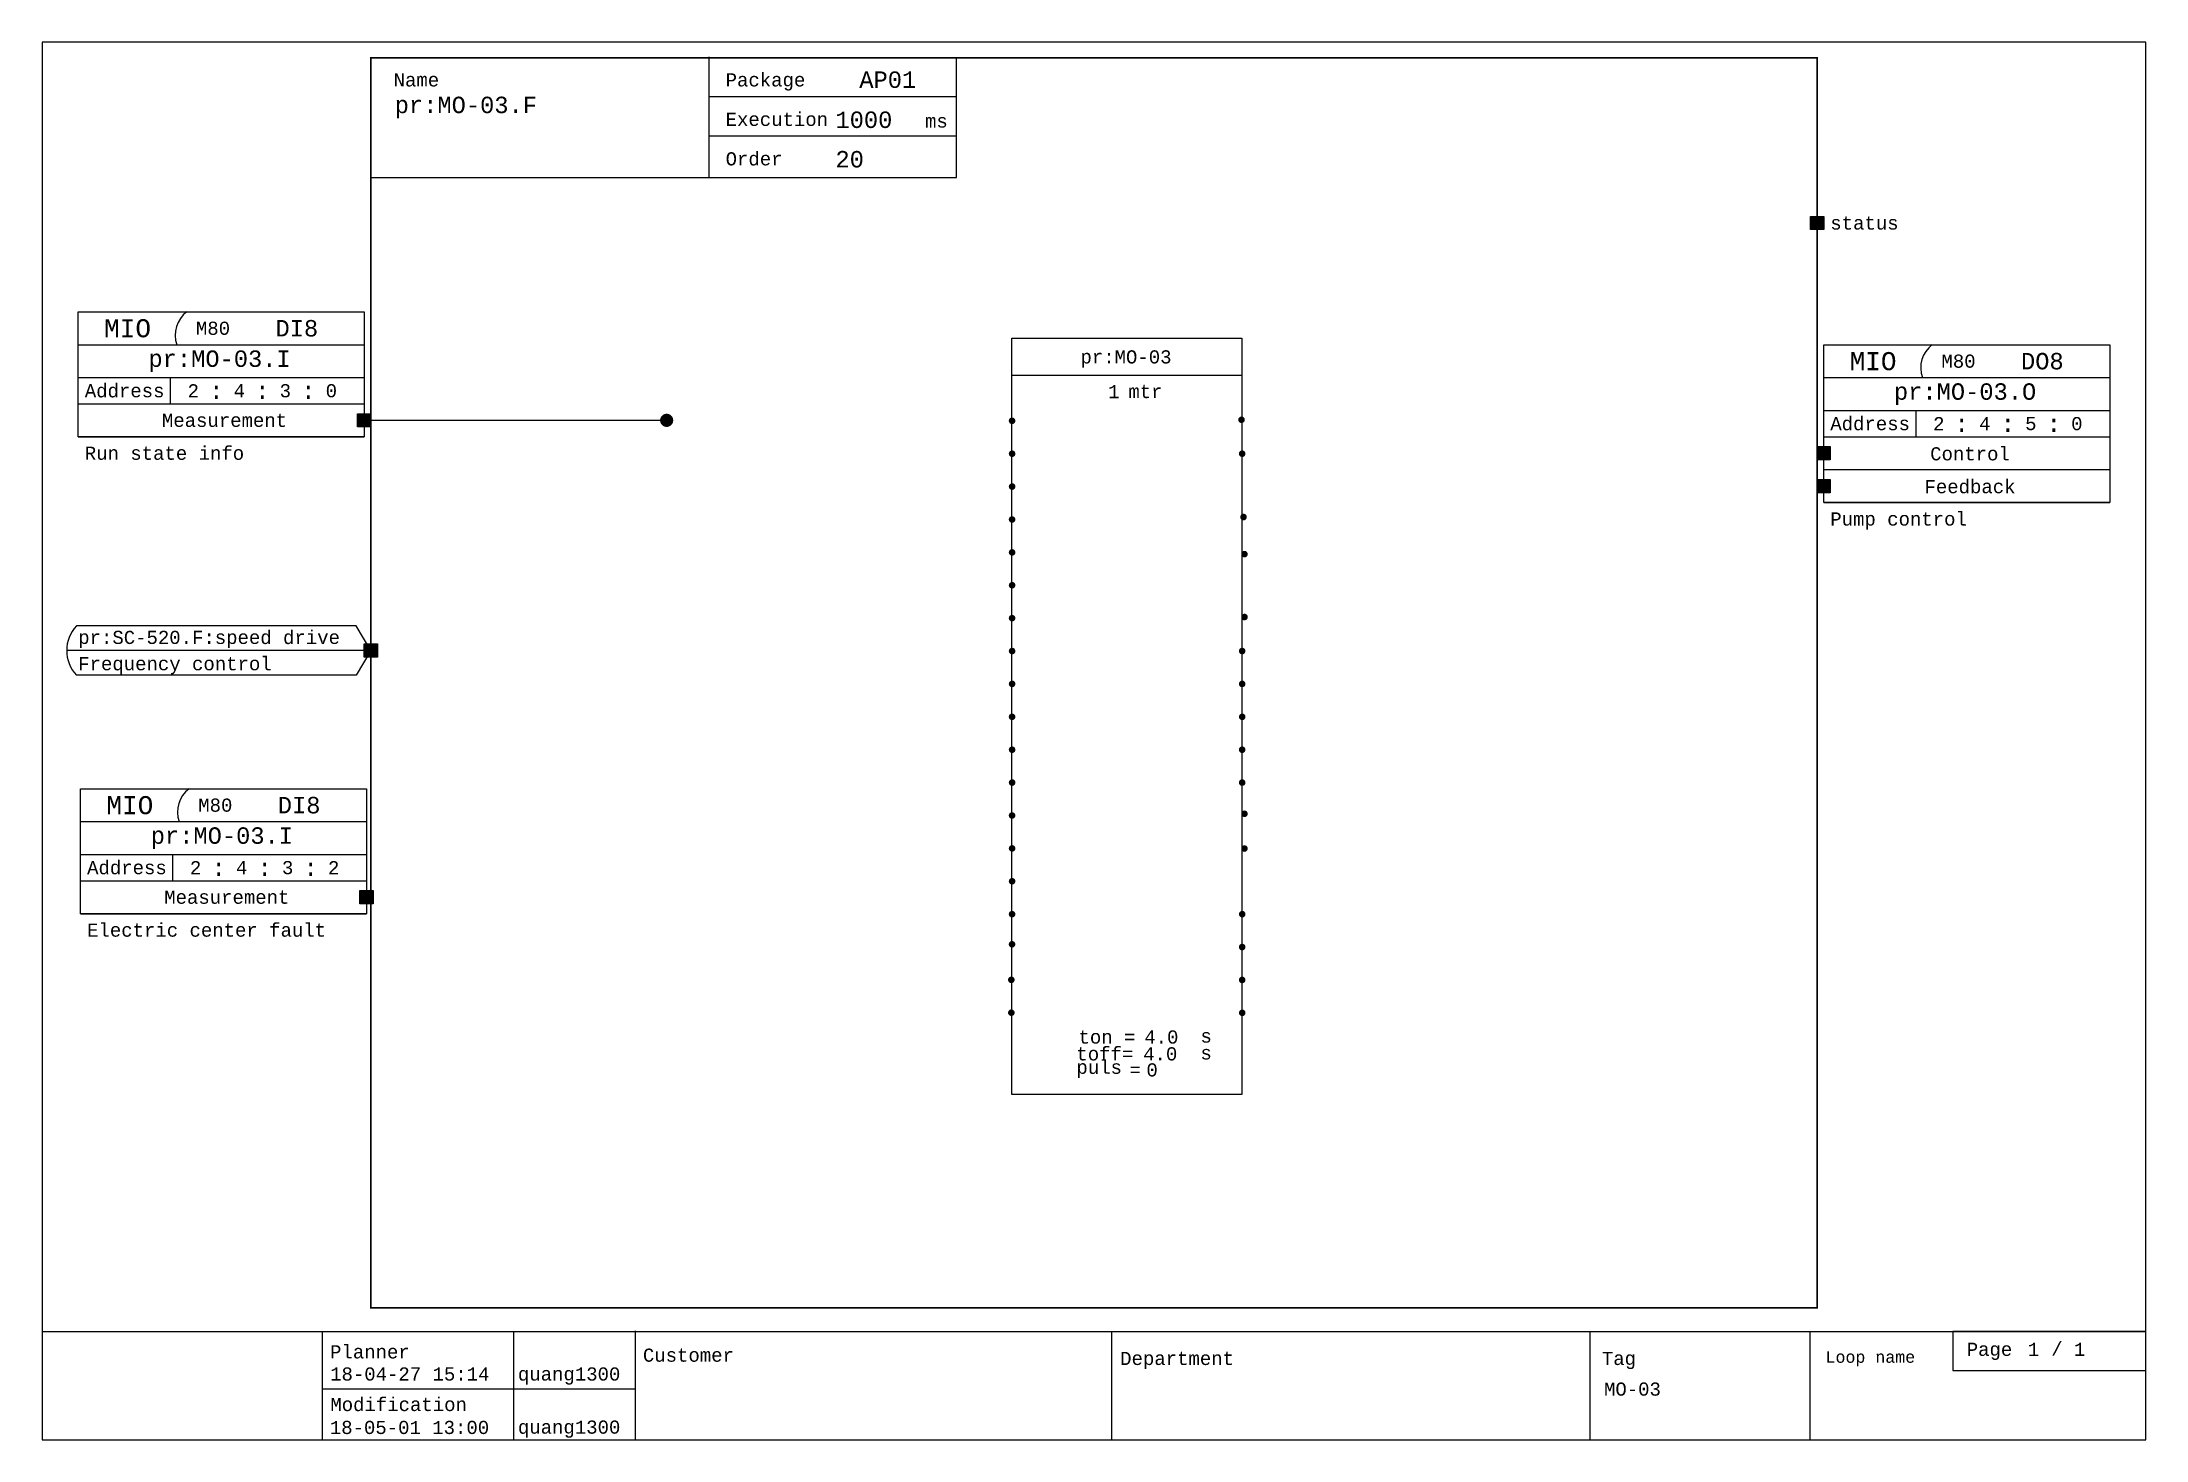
# Model space of a CAD drawing. Extents: x 0 to 640, y 0 to 425.
import ezdxf
from ezdxf.enums import TextEntityAlignment as Align

# ---------------------------------------------------------------- set-up
doc = ezdxf.new("R2010")
doc.units = 0
doc.header["$LTSCALE"] = 15
doc.header["$MEASUREMENT"] = 0
doc.layers.get('0').update_dxf_attribs({"linetype": 'CONTINUOUS'})
doc.layers.add('1', color=7, linetype='CONTINUOUS')
doc.styles.add('MONOTXT', font='Monotxt.shx')
doc.styles.get("Standard").update_dxf_attribs({"font": 'Monotxt.shx'})
doc.styles.add('TXT', font='Monotxt.shx')

# ---------------------------------------------------------------- blocks, each defined once
blk = doc.blocks.new('-SADMIN')
blk.add_lwpolyline([(1.28, 33), (1.28, 21.12), (60.01, 21.12), (60.01, 33), (1.28, 33)])
at = {"color": 7, "style": 'TXT'}
blk.add_text('Page', height=4, dxfattribs=at).set_placement((5.5, 25.54))
blk.add_text('/', height=4).set_placement((31.25, 25.72))
at = {"color": 7}
for tag, p in [('$PAGE_NO', (24.05, 25.52)), ('$PAGE_TOTAL', (38.1, 25.54))]:
    blk.add_attdef(tag, p, '', height=4, dxfattribs=at)
at = {"color": 7, "style": 'TXT', "flags": 1}
blk.add_attdef('$PAGE_CURR', (21.19, 20.01), '', height=4, dxfattribs=at)
at = {"color": 7, "flags": 1}
blk.add_attdef('$PAGE_SIZE', (21.19, 14.96), '', height=4, dxfattribs=at)
blk = doc.blocks.new('-ADMIN')
blk.add_line((85.24, 15.56), (180.37, 15.56))
at = {"color": 7}
blk.add_lwpolyline([(0, 0), (640, 0), (640, 425), (0, 425)], close=True, dxfattribs=at)
for points in [[(0, 33), (640, 33)], [(85.16, 32.99), (85.16, 0.02)], [(143.42, 33), (143.42, 0.02)], [(180.43, 33.2), (180.43, 0.02)], [(325.3, 32.67), (325.3, 0.14)], [(470.8, 32.67), (470.8, 0.14)], [(537.79, 32.67), (537.79, 0.14)]]:
    blk.add_lwpolyline(points, dxfattribs=at)
for s, height, p in [('Planner', 4, (87.62, 24.77)), ('Customer', 4, (182.78, 23.77)), ('Department', 4, (327.97, 22.77)), ('Tag', 4, (474.51, 22.77)), ('Loop name', 3.5, (542.55, 23.45)), ('Modification', 4, (87.7, 8.77))]:
    blk.add_text(s, height=height).set_placement(p)
at = {"color": 7, "style": 'MONOTXT'}
for tag, p, height in [('$PROCESSAREA1', (368, 23), 5), ('$CREATED', (87.63, 18.04), 4), ('$CREATOR', (144.76, 18.04), 4), ('$PROCESSAREA2', (368, 16), 5), ('$PROCESSAREA3', (368, 9), 5), ('$NAME', (475.15, 13.45), 4), ('$DESCRIPTION1', (543.15, 13.86), 4), ('$PROCESSAREA4', (368, 2), 5), ('$DESCRIPTION2', (543.24, 4.73), 4), ('$MODIFIED', (87.54, 1.79), 4), ('$MODIFIER', (144.76, 1.89), 4)]:
    blk.add_attdef(tag, p, '', height=height, dxfattribs=at)
at = {"color": 7, "style": 'MONOTXT', "flags": 1}
blk.add_attdef('$STATUS', (605, 5), '', height=4, dxfattribs=at)
blk = doc.blocks.new('-FADMIN')
for p, q in [((202.95, 408.51), (277.95, 408.51)), ((202.95, 396.51), (277.95, 396.51))]:
    blk.add_line(p, q)
at = {"const_width": 0.5}
blk.add_lwpolyline([(539.98, 420.17), (539.98, 40.17), (99.98, 40.17), (99.98, 420.17), (539.98, 420.17)], dxfattribs=at)
for points in [[(99.92, 383.79), (278.21, 383.79), (278.21, 420.22)], [(202.95, 383.77), (202.95, 420.51)]]:
    blk.add_lwpolyline(points)
for s, p in [('Name', (106.95, 411.51)), ('Package', (207.95, 411.51)), ('Execution', (207.95, 399.51)), ('ms', (268.6, 399.01)), ('Order', (207.95, 387.51))]:
    blk.add_text(s, height=4).set_placement(p)
for tag, p in [('$DESTINATION', (248.61, 411.08)), ('$NAME', (107.28, 403.4)), ('$EXECUTION', (241.35, 398.89)), ('$ORDINAL', (241.35, 386.89))]:
    blk.add_attdef(tag, p, '', height=5)
blk = doc.blocks.new('MTR')
blk.add_line((0.24, 13.71), (70.18, 13.71))
at = {"color": 7}
blk.add_lwpolyline([(0, 25), (70, 25), (70, -205), (0, -205)], close=True, dxfattribs=at)
at = {"const_width": 1}
for points in [[(-0.41, -0.15, 1), (0.59, -0.15, 1)], [(-0.41, -10.15, 1), (0.59, -10.15, 1)], [(69.59, -10.15, 1), (70.59, -10.15, 1)], [(-0.41, -20.15, 1), (0.59, -20.15, 1)], [(-0.41, -30.15, 1), (0.59, -30.15, 1)], [(-0.41, -40.15, 1), (0.59, -40.15, 1)], [(-0.41, -50.15, 1), (0.59, -50.15, 1)], [(-0.41, -60.15, 1), (0.59, -60.15, 1)], [(-0.41, -70.15, 1), (0.59, -70.15, 1)], [(69.59, -70.15, 1), (70.59, -70.15, 1)], [(-0.41, -80.15, 1), (0.59, -80.15, 1)], [(69.59, -80.15, 1), (70.59, -80.15, 1)], [(-0.41, -90.15, 1), (0.59, -90.15, 1)], [(69.59, -90.15, 1), (70.59, -90.15, 1)], [(-0.41, -100.15, 1), (0.59, -100.15, 1)], [(69.59, -100.15, 1), (70.59, -100.15, 1)], [(-0.41, -110.15, 1), (0.59, -110.15, 1)], [(69.59, -110.15, 1), (70.59, -110.15, 1)], [(-0.41, -120.15, 1), (0.59, -120.15, 1)], [(-0.41, -130.15, 1), (0.59, -130.15, 1)], [(-0.41, -140.15, 1), (0.59, -140.15, 1)], [(-0.41, -150.15, 1), (0.59, -150.15, 1)], [(69.59, -150.15, 1), (70.59, -150.15, 1)], [(69.59, -160.15, 1), (70.59, -160.15, 1)], [(69.59, -170.15, 1), (70.59, -170.15, 1)], [(69.59, -180.15, 1), (70.59, -180.15, 1)]]:
    blk.add_lwpolyline(points, format="xyb", close=True, dxfattribs=at)
at = {"color": 6, "const_width": 1}
for points in [[(69.38, 0.16, 1), (70.38, 0.16, 1)], [(70, -29.4, 1), (71, -29.4, 1)]]:
    blk.add_lwpolyline(points, format="xyb", close=True, dxfattribs=at)
at = {"color": 7, "const_width": 1}
for points in [[(70.28, -40.68, 1), (71.28, -40.68, 1)], [(70.28, -119.63, 1), (71.28, -119.63, 1)]]:
    blk.add_lwpolyline(points, format="xyb", close=True, dxfattribs=at)
at = {"color": 4, "const_width": 1}
for points in [[(70.28, -59.81, 1), (71.28, -59.81, 1)], [(70.28, -130.2, 1), (71.28, -130.2, 1)]]:
    blk.add_lwpolyline(points, format="xyb", close=True, dxfattribs=at)
at = {"color": 3, "const_width": 1}
blk.add_lwpolyline([(-0.42, -159.31, 1), (0.58, -159.31, 1)], format="xyb", close=True, dxfattribs=at)
at = {"color": 2, "const_width": 1}
for points in [[(-0.64, -170.11, 1), (0.36, -170.11, 1)], [(-0.64, -180.11, 1), (0.36, -180.11, 1)]]:
    blk.add_lwpolyline(points, format="xyb", close=True, dxfattribs=at)
for s, p in [('mtr', (35.46, 6.76)), ('ton =', (20.29, -189.5)), ('toff=', (19.65, -194.62)), ('s', (57.4, -189.21)), ('s', (57.4, -194.33))]:
    blk.add_text(s, height=4).set_placement(p)
at = {"color": 7}
for s, p in [('puls', (19.66, -198.7)), ('=', (35.79, -199.5))]:
    blk.add_text(s, height=4, dxfattribs=at).set_placement(p)
blk.add_attdef('$PORT', text='', height=4).set_placement((34.74, 18.69), align=Align.MIDDLE)
blk.add_attdef('$ORDER', text='', height=4).set_placement((32.75, 6.72), align=Align.RIGHT)
for tag, p, flags in [('$NAME', (49.97, 7.17), 3), ('INS<', (2.02, -2.03), 2), ('M<', (2.64, -12.71), 2), ('A<', (2.64, -22.52), 2), ('AFTFC=', (25.6, -18.96), 1), ('MA<', (2.64, -32.06), 2)]:
    blk.add_attdef(tag, p, '', height=4, dxfattribs=dict(flags=flags))
for tag, p, flags in [('TP=', (26.11, -2.99), 1), ('CUU=', (26.07, -10.87), 1), ('TTCUR=', (23.92, -26.87), 1), ('CURHYST=', (19.24, -34.23), 1), ('L<', (2.94, -41.94), 2), ('TOA=', (26.35, -41.58), 1), ('LD<', (2.98, -52), 2), ('RON<', (2.99, -62.1), 2), ('ROFF<', (2.99, -72.1), 2), ('FON<', (2.99, -82.1), 2), ('FOFF<', (2.96, -92.13), 2), ('E1<', (2.99, -102.01), 2), ('E2<', (2.99, -112.03), 2), ('E3<', (2.96, -122.41), 2), ('E4<', (2.96, -131.39), 2), ('E5<', (2.96, -142.55), 2), ('E6<', (2.96, -152.1), 2), ('CUR<', (2.99, -161.41), 2), ('CURH<', (2.99, -171.41), 2), ('CURHH<', (2.99, -181.41), 2)]:
    blk.add_attdef(tag, p, '', height=4, dxfattribs=dict(at, flags=flags))
at = {"color": 7, "flags": 2}
for tag, p in [('ON>', (68.07, -2.07)), ('ONB<', (68.07, -12.47)), ('OFF>', (68.04, -32.25)), ('OFFB<', (68.7, -41.58)), ('S>', (68.04, -62.41)), ('FONE>', (68.07, -72.47)), ('FOFFE>', (68.07, -82.47)), ('TOAON>', (68.07, -92.47)), ('CURHA>', (68.07, -102.47)), ('CURHHA>', (68.07, -112.47)), ('WD>', (68.04, -121.52)), ('WDD>', (68.04, -132.55)), ('MAC<', (68.07, -152.47)), ('AMC<', (68.07, -162.47)), ('LDC<', (68.07, -172.47)), ('DLC<', (68.07, -182.47))]:
    blk.add_attdef(tag, text='', height=4, dxfattribs=at).set_placement(p, align=Align.RIGHT)
for tag, p in [('TON=', (40.3, -189.5)), ('TOFF=', (39.97, -194.62))]:
    blk.add_attdef(tag, p, '', height=4)
at = {"color": 7}
blk.add_attdef('PULS=', (40.95, -199.5), '', height=4, dxfattribs=at)
blk = doc.blocks.new('-IO_DI8')
at = {"color": 7}
for p, q in [((-89, 23), (-2, 23)), ((-89, 13), (-2, 13)), ((-61, 13), (-61, 5)), ((-89, 5), (-2, 5)), ((-89, -5), (-2, -5))]:
    blk.add_line(p, q, dxfattribs=at)
for points in [[(-89, 33), (-2, 33), (-2, -5), (-89, -5), (-89, 33)], [(-4, 2), (0, 2), (0, -2), (-4, -2), (-4, 2)]]:
    blk.add_lwpolyline(points, dxfattribs=at)
blk.add_arc((-50.62, 25.94), 8.88, 127.27, 199.33, dxfattribs=at)
blk.add_solid([(-3.96, 1.96), (-0.04, 1.96), (-3.96, -1.96), (-0.04, -1.96)], dxfattribs=at)
at = {"color": 7, "style": 'TXT'}
for s, height, p in [('MIO', 5.5, (-74, 28)), ('M80', 4, (-48, 28)), (':', 5, (-47, 9)), (':', 5, (-33, 9)), (':', 5, (-19, 9)), ('Measurement', 4, (-44.5, 0))]:
    blk.add_text(s, height=height, dxfattribs=at).set_placement(p, align=Align.MIDDLE)
blk.add_text('Address', height=4, dxfattribs=at).set_placement((-87, 9), align=Align.MIDDLE_LEFT)
for tag, p, flags in [('$IOCABINET', (-30, 50), 1), ('$IOFBLOCK', (-30, 45), 3), ('$ALTYPE', (-30, 40), 3), ('$TYPE', (-30, 35), 3), ('$PAR1', (-87, -22), 1), ('$SIM_HEADER', (-30, -22), 1), ('$PAR2', (-87, -28), 1), ('$SIM_BASENAME1', (-30, -28), 3), ('$PAR3', (-87, -34), 1), ('$SIM_BASENAME2', (-30, -34), 3), ('$PAR4', (-87, -40), 1), ('$SIM_BASENAME3', (-30, -40), 3), ('$PAR5', (-87, -46), 3), ('$SIM_IOTYPE', (-30, -46), 3), ('$SIM_TYPE', (-30, -52), 3), ('$SIM_INTERFACEDEFAULTTYPE', (-30, -58), 3), ('$SIM_VALUETYPE', (-30, -64), 3), ('$SIM_MIN_ATTR', (-30, -70), 3), ('$SIM_MAX_ATTR', (-30, -76), 3), ('$SIM_SIMGRP', (-30, -82), 1), ('$SIM_PERMITTED', (-30, -88), 1), ('$SIM_LOCATION', (-30, -94), 1), ('$SIM_DOCLINK1', (-30, -100), 1), ('$SIM_DOCLINK2', (-30, -106), 1), ('$SIM_DOCLINK3', (-30, -112), 1), ('$SIM_DOCLINK4', (-30, -118), 1), ('$SIM_DOCLINK5', (-30, -124), 1), ('$SIM_IOMAPPING', (-30, -130), 1), ('$SIM_DEVICETAG', (-30, -136), 1), ('$SIM_TAG', (-30, -142), 1), ('$SIM_SCANRATE', (-30, -148), 1), ('$SIM_INTERFACETYPE', (-30, -154), 1), ('$SIM_ADDINFO', (-30, -160), 1), ('$SIM_COMMENTS', (-30, -166), 1)]:
    blk.add_attdef(tag, p, '', height=4, dxfattribs=dict(at, flags=flags))
for tag, height, p in [('$IOCARDTYP', 5, (-22.5, 28)), ('$NAME', 5, (-46, 18)), ('$FBC(2-15)', 4, (-54, 9)), ('$PIC(0-15)', 4, (-40, 9)), ('$CARD(0-15)', 4, (-26, 9)), ('$CHANNEL(0-7)', 4, (-12, 9))]:
    blk.add_attdef(tag, text='', height=height, dxfattribs=at).set_placement(p, align=Align.MIDDLE)
at = {"color": 7, "style": 'TXT', "flags": 2}
blk.add_attdef('M>BIN', text='', height=4, dxfattribs=at).set_placement((-6, -1.5), align=Align.RIGHT)
at = {"color": 7, "style": 'TXT'}
blk.add_attdef('$COMMENT', (-87, -12), '', height=4, dxfattribs=at)
blk = doc.blocks.new('-IO_DO8_BO')
at = {"color": 7}
for p, q in [((2, 23), (89, 23)), ((2, 13), (89, 13)), ((30, 13), (30, 5)), ((2, 5), (89, 5)), ((2, -5), (89, -5)), ((2, -15), (89, -15))]:
    blk.add_line(p, q, dxfattribs=at)
for points in [[(2, 33), (89, 33), (89, -15), (2, -15), (2, 33)], [(0, 2), (4, 2), (4, -2), (0, -2), (0, 2)], [(0, -8), (4, -8), (4, -12), (0, -12), (0, -8)]]:
    blk.add_lwpolyline(points, dxfattribs=at)
blk.add_arc((40.38, 25.94), 8.88, 127.27, 199.33, dxfattribs=at)
at = {"color": 6}
blk.add_solid([(0.04, 1.96), (3.96, 1.96), (0.04, -1.96), (3.96, -1.96)], dxfattribs=at)
at = {"color": 7}
blk.add_solid([(0.04, -8.04), (3.96, -8.04), (0.04, -11.96), (3.96, -11.96)], dxfattribs=at)
at = {"color": 7, "style": 'TXT'}
for s, height, p in [('MIO', 5.5, (17, 28)), ('M80', 4, (43, 28)), (':', 5, (44, 9)), (':', 5, (58, 9)), (':', 5, (72, 9)), ('Control', 4, (46.5, 0)), ('Feedback', 4, (46.5, -10))]:
    blk.add_text(s, height=height, dxfattribs=at).set_placement(p, align=Align.MIDDLE)
blk.add_text('Address', height=4, dxfattribs=at).set_placement((4, 9), align=Align.MIDDLE_LEFT)
for tag, p, flags in [('$IOCABINET', (61, 50), 1), ('$IOFBLOCK', (61, 45), 3), ('$ALTYPE', (61, 40), 3), ('$TYPE', (61, 35), 3), ('C<BO', (5, -1.5), 2), ('CB>BIN', (5, -11.5), 2), ('$PAR1', (4, -32), 1), ('$SIM_HEADER', (61, -32), 1), ('$PAR2', (4, -38), 1), ('$SIM_BASENAME1', (61, -38), 3), ('$PAR3', (4, -44), 1), ('$SIM_BASENAME2', (61, -44), 3), ('$PAR4', (4, -50), 1), ('$SIM_BASENAME3', (61, -50), 3), ('$PAR5', (4, -56), 1), ('$SIM_BASENAME4', (61, -56), 3), ('$PAR6', (4, -62), 1), ('$SIM_IOTYPE', (61, -62), 3), ('$SIM_TYPE', (61, -68), 3), ('$SIM_INTERFACEDEFAULTTYPE', (61, -74), 3), ('$SIM_VALUETYPE', (61, -80), 3), ('$SIM_MIN_ATTR', (61, -86), 3), ('$SIM_MAX_ATTR', (61, -92), 3), ('$SIM_SIMGRP', (61, -98), 1), ('$SIM_PERMITTED', (61, -104), 1), ('$SIM_LOCATION', (61, -110), 1), ('$SIM_DOCLINK1', (61, -116), 1), ('$SIM_DOCLINK2', (61, -122), 1), ('$SIM_DOCLINK3', (61, -128), 1), ('$SIM_DOCLINK4', (61, -134), 1), ('$SIM_DOCLINK5', (61, -140), 1), ('$SIM_IOMAPPING', (61, -146), 1), ('$SIM_DEVICETAG', (61, -152), 1), ('$SIM_TAG', (61, -158), 1), ('$SIM_SCANRATE', (61, -164), 1), ('$SIM_INTERFACETYPE', (61, -170), 1), ('$SIM_ADDINFO', (61, -176), 1), ('$SIM_COMMENTS', (61, -182), 1)]:
    blk.add_attdef(tag, p, '', height=4, dxfattribs=dict(at, flags=flags))
for tag, height, p in [('$IOCARDTYP', 5, (68.5, 28)), ('$NAME', 5, (45, 18)), ('$FBC(2-15)', 4, (37, 9)), ('$PIC(0-15)', 4, (51, 9)), ('$CARD(0-15)', 4, (65, 9)), ('$CHANNEL(0-7)', 4, (79, 9))]:
    blk.add_attdef(tag, text='', height=height, dxfattribs=at).set_placement(p, align=Align.MIDDLE)
blk.add_attdef('$COMMENT', (4, -22), '', height=4, dxfattribs=at)
blk = doc.blocks.new('-OPBIN')
at = {"color": 7}
blk.add_lwpolyline([(-2, 2), (2, 2), (2, -2), (-2, -2)], close=True, dxfattribs=at)
blk.add_solid([(-1.95, 1.95), (1.95, 1.95), (-1.95, -1.95), (1.95, -1.95)], dxfattribs=at)
at = {"color": 7, "style": 'TXT'}
for tag, p, flags in [('$TYPE', (4, 8), 3), ('$CP', (0, -1.6), 2)]:
    blk.add_attdef(tag, p, '', height=4, dxfattribs=dict(at, flags=flags))
for tag, p in [('$COMMENT', (4, 3)), ('$NAME', (4, -2)), ('$VALUE', (4, -7))]:
    blk.add_attdef(tag, p, '', height=4, dxfattribs=at)
blk = doc.blocks.new('-EPIBIN')
at = {"color": 7}
for points in [[(0, 0), (-4.5, 7.5), (-89.5, 7.5)], [(0, 0), (-92.5, 0)], [(0, 0), (-4.5, -7.5), (-89.5, -7.5)]]:
    blk.add_lwpolyline(points, dxfattribs=at)
blk.add_lwpolyline([(-2, 2), (2, 2), (2, -2), (-2, -2)], close=True, dxfattribs=at)
blk.add_arc((-81.63, 0), 10.88, 136.4, 223.6, dxfattribs=at)
blk.add_solid([(-1.95, 1.95), (1.95, 1.95), (-1.95, -1.95), (1.95, -1.95)], dxfattribs=at)
at = {"color": 7, "style": 'TXT'}
for tag, p in [('$NAME', (-89, 2)), ('$COMMENT', (-89, -6)), ('$PNAME', (3, -6)), ('$VALUE', (3, -12))]:
    blk.add_attdef(tag, p, '', height=4, dxfattribs=at)
for tag, p, flags in [('$TYPE', (-34, 2), 3), ('$CP', (0, -1.6), 2), ('$TRANSFER', (-53, -6), 3), ('$RATE', (-89, -14), 1)]:
    blk.add_attdef(tag, p, '', height=4, dxfattribs=dict(at, flags=flags))
blk.add_attdef('$COMMENTP', text='', height=4, dxfattribs=at).set_placement((58, -6), align=Align.RIGHT)

msp = doc.modelspace()

# ---------------------------------------------------------------- linework, layer by layer
at = {"layer": '1', "color": 7}
for points in [[(190, 310, 0, 0, 0), (190, 370, 0, 0, 0), (535, 370, 0, 0, 0), (535, 370, 5, 0, 0), (540, 370, 0, 0, 0)], [(190, 310, 0, 0, 0), (290, 310, 0, 0, 0), (290, 310, 5, 0, 0), (295, 310, 0, 0, 0)], [(365, 300, 0, 0, 0), (380, 300, 0, 0, 0), (380, 290, 0, 0, 0), (535, 290, 0, 0, 0), (535, 290, 5, 0, 0), (540, 290, 0, 0, 0)], [(455, 290, 0, 0, 0), (455, 70, 0, 0, 0), (240, 70, 0, 0, 0), (240, 280, 0, 0, 0), (290, 280, 0, 0, 0), (290, 280, 5, 0, 0), (295, 280, 0, 0, 0)], [(100, 240, 0, 0, 0), (250, 240, 0, 0, 0), (250, 200, 0, 0, 0), (290, 200, 0, 0, 0), (290, 200, 5, 0, 0), (295, 200, 0, 0, 0)], [(100, 165, 0, 0, 0), (215, 165, 0, 0, 0), (215, 210, 0, 0, 0), (290, 210, 0, 0, 0), (290, 210, 5, 0, 0), (295, 210, 0, 0, 0)]]:
    msp.add_lwpolyline(points, format="xyseb", dxfattribs=at)
msp.add_lwpolyline([(100, 310), (190, 310)], dxfattribs=at)
msp.add_lwpolyline([(189, 310, 2, 2, 1), (191, 310, 2, 2, 1)], format="xyseb", close=True, dxfattribs=at)
at = {"layer": '1', "color": 6}
msp.add_lwpolyline([(540, 300, 0, 0, 0), (400, 300, 0, 0, 0), (400, 310, 0, 0, 0), (370, 310, 0, 0, 0), (370, 310, 5, 0, 0), (365, 310, 0, 0, 0)], format="xyseb", dxfattribs=at)

# ---------------------------------------------------------------- block references
at = {"color": 7}
msp.add_blockref('-ADMIN', (0, 0), dxfattribs=at).add_auto_attribs({'$NAME': 'MO-03', '$CREATOR': 'quang1300', '$CREATED': '18-04-27 15:14', '$MODIFIER': 'quang1300', '$MODIFIED': '18-05-01 13:00'})
at = {"layer": '1', "color": 7}
for name, p, values in [('-FADMIN', (0, 0), {'$NAME': 'pr:MO-03.F', '$DESTINATION': 'AP01', '$EXECUTION': '1000', '$ORDINAL': '20'}), ('-OPBIN', (540, 370), {'$NAME': 'status'}), ('-SADMIN', (580, 0), {'$PAGE_NO': '1', '$PAGE_TOTAL': '1'})]:
    msp.add_blockref(name, p, dxfattribs=at).add_auto_attribs(values)
ref = msp.add_blockref('-IO_DI8', (100, 310), dxfattribs=at)
ref.add_attrib('$NAME', 'pr:MO-03.I', dxfattribs={"layer": '0', "color": 7, "height": 5, "style": 'TXT'}).set_placement((54, 328), align=Align.MIDDLE)
ref.add_attrib('$IOCARDTYP', 'DI8', dxfattribs={"layer": '0', "color": 7, "height": 5, "style": 'TXT'}).set_placement((77.5, 338), align=Align.MIDDLE)
ref.add_attrib('$FBC(2-15)', '2', dxfattribs={"layer": '0', "color": 7, "height": 4, "style": 'TXT'}).set_placement((46, 319), align=Align.MIDDLE)
ref.add_attrib('$PIC(0-15)', '4', dxfattribs={"layer": '0', "color": 7, "height": 4, "style": 'TXT'}).set_placement((60, 319), align=Align.MIDDLE)
ref.add_attrib('$CARD(0-15)', '3', dxfattribs={"layer": '0', "color": 7, "height": 4, "style": 'TXT'}).set_placement((74, 319), align=Align.MIDDLE)
ref.add_attrib('$CHANNEL(0-7)', '0', dxfattribs={"layer": '0', "color": 7, "height": 4, "style": 'TXT'}).set_placement((88, 319), align=Align.MIDDLE)
ref.add_attrib('$COMMENT', 'Run state info', (13, 298), dxfattribs={"layer": '0', "color": 7, "height": 4, "style": 'TXT'})
ref = msp.add_blockref('MTR', (295, 310), dxfattribs=at)
ref.add_attrib('$ORDER', '1', dxfattribs={"layer": '0', "height": 4}).set_placement((327.75, 316.72), align=Align.RIGHT)
ref.add_attrib('$PORT', 'pr:MO-03', dxfattribs={"layer": '0', "height": 4}).set_placement((329.74, 328.69), align=Align.MIDDLE)
ref.add_attrib('TON=', '4.0', (335.3, 120.5), dxfattribs={"layer": '0', "height": 4})
ref.add_attrib('TOFF=', '4.0', (334.97, 115.38), dxfattribs={"layer": '0', "height": 4})
ref.add_attrib('PULS=', '0', (335.95, 110.5), dxfattribs={"layer": '0', "color": 7, "height": 4})
at = {"layer": '1', "color": 3}
ref = msp.add_blockref('-IO_DO8_BO', (540, 300), dxfattribs=at)
ref.add_attrib('$NAME', 'pr:MO-03.O', dxfattribs={"layer": '0', "color": 7, "height": 5, "style": 'TXT'}).set_placement((585, 318), align=Align.MIDDLE)
ref.add_attrib('$IOCARDTYP', 'DO8', dxfattribs={"layer": '0', "color": 7, "height": 5, "style": 'TXT'}).set_placement((608.5, 328), align=Align.MIDDLE)
ref.add_attrib('$FBC(2-15)', '2', dxfattribs={"layer": '0', "color": 7, "height": 4, "style": 'TXT'}).set_placement((577, 309), align=Align.MIDDLE)
ref.add_attrib('$PIC(0-15)', '4', dxfattribs={"layer": '0', "color": 7, "height": 4, "style": 'TXT'}).set_placement((591, 309), align=Align.MIDDLE)
ref.add_attrib('$CARD(0-15)', '5', dxfattribs={"layer": '0', "color": 7, "height": 4, "style": 'TXT'}).set_placement((605, 309), align=Align.MIDDLE)
ref.add_attrib('$CHANNEL(0-7)', '0', dxfattribs={"layer": '0', "color": 7, "height": 4, "style": 'TXT'}).set_placement((619, 309), align=Align.MIDDLE)
ref.add_attrib('$COMMENT', 'Pump control', (544, 278), dxfattribs={"layer": '0', "color": 7, "height": 4, "style": 'TXT'})
at = {"layer": '1', "color": 7}
ref = msp.add_blockref('-EPIBIN', (100, 240), dxfattribs=at)
ref.add_attrib('$NAME', 'pr:SC-520.F:speed drive', (11, 242), dxfattribs={"layer": '0', "color": 7, "height": 4, "style": 'TXT'})
ref.add_attrib('$COMMENT', 'Frequency control', (11, 234), dxfattribs={"layer": '0', "color": 7, "height": 4, "style": 'TXT'})
ref = msp.add_blockref('-IO_DI8', (100.7, 165), dxfattribs=at)
ref.add_attrib('$NAME', 'pr:MO-03.I', dxfattribs={"layer": '0', "color": 7, "height": 5, "style": 'TXT'}).set_placement((54.7, 183), align=Align.MIDDLE)
ref.add_attrib('$IOCARDTYP', 'DI8', dxfattribs={"layer": '0', "color": 7, "height": 5, "style": 'TXT'}).set_placement((78.2, 193), align=Align.MIDDLE)
ref.add_attrib('$FBC(2-15)', '2', dxfattribs={"layer": '0', "color": 7, "height": 4, "style": 'TXT'}).set_placement((46.7, 174), align=Align.MIDDLE)
ref.add_attrib('$PIC(0-15)', '4', dxfattribs={"layer": '0', "color": 7, "height": 4, "style": 'TXT'}).set_placement((60.7, 174), align=Align.MIDDLE)
ref.add_attrib('$CARD(0-15)', '3', dxfattribs={"layer": '0', "color": 7, "height": 4, "style": 'TXT'}).set_placement((74.7, 174), align=Align.MIDDLE)
ref.add_attrib('$CHANNEL(0-7)', '2', dxfattribs={"layer": '0', "color": 7, "height": 4, "style": 'TXT'}).set_placement((88.7, 174), align=Align.MIDDLE)
ref.add_attrib('$COMMENT', 'Electric center fault', (13.7, 153), dxfattribs={"layer": '0', "color": 7, "height": 4, "style": 'TXT'})

doc.saveas('drawing.dxf')
